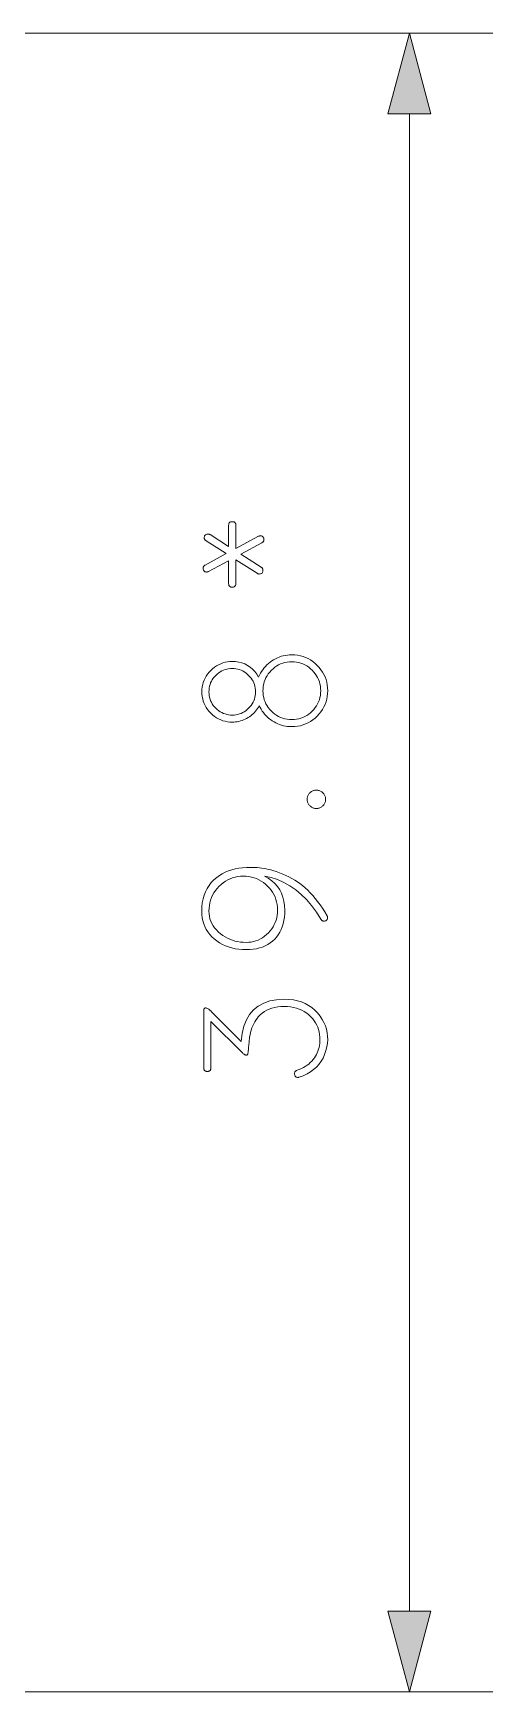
# Model space of a CAD drawing. Extents: x 0 to 297, y 0 to 210.
# Drawn here: x 196.21 to 207.23, y 72.86 to 112.66 of the extents above; entities that cross this region are included whole.
import ezdxf

# ---------------------------------------------------------------- set-up
doc = ezdxf.new("R2010")
doc.units = 0

msp = doc.modelspace()

# ---------------------------------------------------------------- linework, layer by layer
at = {"color": 1, "lineweight": 13}
for p, q in [((178.611, 112.658), (207.233, 112.658)), ((205.233, 74.795), (205.233, 110.726))]:
    msp.add_line(p, q, dxfattribs=at)
at = {"color": 1, "lineweight": 13, "ltscale": 0.450051}
msp.add_line((189.231, 72.863), (207.233, 72.863), dxfattribs=at)
at = {"color": 1, "lineweight": 13}
for points in [[(205.751, 110.726), (205.233, 112.658), (204.716, 110.726)], [(201.073, 100.851), (201.073, 100.292), (201.618, 100.587), (201.623, 100.589), (201.627, 100.591), (201.632, 100.593), (201.636, 100.595), (201.64, 100.597), (201.644, 100.598), (201.649, 100.599), (201.653, 100.599), (201.657, 100.6), (201.662, 100.6), (201.677, 100.599), (201.691, 100.596), (201.704, 100.591), (201.714, 100.585), (201.723, 100.576), (201.731, 100.565), (201.737, 100.553), (201.741, 100.539), (201.743, 100.523), (201.744, 100.505), (201.744, 100.495), (201.742, 100.486), (201.74, 100.478), (201.736, 100.47), (201.732, 100.462), (201.727, 100.455), (201.721, 100.448), (201.714, 100.442), (201.705, 100.436), (201.696, 100.431), (201.19, 100.158), (201.679, 99.847), (201.687, 99.841), (201.695, 99.835), (201.701, 99.829), (201.707, 99.823), (201.712, 99.816), (201.715, 99.809), (201.719, 99.802), (201.721, 99.794), (201.722, 99.786), (201.722, 99.777), (201.721, 99.759), (201.719, 99.743), (201.714, 99.729), (201.708, 99.716), (201.7, 99.706), (201.69, 99.697), (201.678, 99.691), (201.664, 99.686), (201.649, 99.683), (201.632, 99.682), (201.627, 99.682), (201.623, 99.683), (201.618, 99.684), (201.613, 99.685), (201.609, 99.686), (201.604, 99.688), (201.599, 99.69), (201.594, 99.693), (201.589, 99.696), (201.584, 99.699), (201.073, 100.024), (201.073, 99.453), (201.072, 99.436), (201.07, 99.421), (201.065, 99.408), (201.059, 99.397), (201.051, 99.388), (201.042, 99.38), (201.031, 99.374), (201.018, 99.369), (201.003, 99.367), (200.986, 99.366), (200.97, 99.367), (200.955, 99.369), (200.942, 99.374), (200.931, 99.38), (200.922, 99.388), (200.914, 99.397), (200.908, 99.408), (200.903, 99.421), (200.901, 99.436), (200.9, 99.453), (200.9, 100.002), (200.415, 99.743), (200.411, 99.74), (200.406, 99.738), (200.402, 99.736), (200.398, 99.734), (200.393, 99.733), (200.389, 99.732), (200.385, 99.731), (200.38, 99.73), (200.376, 99.73), (200.372, 99.73), (200.356, 99.731), (200.342, 99.733), (200.33, 99.738), (200.319, 99.745), (200.31, 99.753), (200.303, 99.764), (200.297, 99.776), (200.293, 99.791), (200.29, 99.807), (200.289, 99.825), (200.29, 99.834), (200.291, 99.843), (200.294, 99.851), (200.297, 99.859), (200.301, 99.867), (200.307, 99.874), (200.313, 99.881), (200.32, 99.887), (200.328, 99.893), (200.337, 99.898), (200.844, 100.171), (200.359, 100.479), (200.351, 100.484), (200.343, 100.49), (200.337, 100.496), (200.331, 100.502), (200.326, 100.509), (200.322, 100.516), (200.319, 100.523), (200.317, 100.531), (200.316, 100.539), (200.315, 100.548), (200.316, 100.565), (200.319, 100.581), (200.324, 100.594), (200.33, 100.606), (200.338, 100.616), (200.348, 100.624), (200.36, 100.631), (200.374, 100.635), (200.389, 100.638), (200.406, 100.639), (200.411, 100.639), (200.415, 100.638), (200.42, 100.638), (200.424, 100.637), (200.429, 100.635), (200.434, 100.634), (200.439, 100.632), (200.444, 100.63), (200.449, 100.628), (200.454, 100.626), (200.9, 100.344), (200.9, 100.851), (200.901, 100.867), (200.903, 100.882), (200.908, 100.895), (200.914, 100.906), (200.922, 100.916), (200.931, 100.924), (200.942, 100.93), (200.955, 100.934), (200.97, 100.937), (200.986, 100.937), (201.003, 100.937), (201.018, 100.934), (201.031, 100.93), (201.042, 100.924), (201.051, 100.916), (201.059, 100.906), (201.065, 100.895), (201.07, 100.882), (201.072, 100.867)], [(202.415, 97.743), (202.485, 97.741), (202.553, 97.733), (202.619, 97.721), (202.683, 97.703), (202.745, 97.68), (202.804, 97.652), (202.862, 97.619), (202.918, 97.581), (202.972, 97.538), (203.023, 97.49), (203.071, 97.439), (203.114, 97.385), (203.152, 97.329), (203.185, 97.271), (203.213, 97.212), (203.236, 97.15), (203.254, 97.086), (203.266, 97.02), (203.274, 96.952), (203.277, 96.882), (203.274, 96.812), (203.266, 96.744), (203.254, 96.678), (203.236, 96.614), (203.213, 96.552), (203.185, 96.493), (203.152, 96.435), (203.114, 96.379), (203.071, 96.325), (203.023, 96.274), (202.972, 96.226), (202.918, 96.183), (202.862, 96.145), (202.804, 96.112), (202.745, 96.084), (202.683, 96.061), (202.619, 96.043), (202.553, 96.031), (202.485, 96.023), (202.415, 96.021), (202.364, 96.022), (202.313, 96.026), (202.264, 96.033), (202.215, 96.043), (202.168, 96.055), (202.121, 96.07), (202.076, 96.088), (202.031, 96.109), (201.988, 96.133), (201.945, 96.159), (201.904, 96.188), (201.866, 96.218), (201.829, 96.25), (201.794, 96.284), (201.762, 96.319), (201.732, 96.356), (201.703, 96.395), (201.677, 96.436), (201.653, 96.479), (201.632, 96.523), (201.612, 96.488), (201.592, 96.454), (201.57, 96.422), (201.546, 96.392), (201.52, 96.363), (201.493, 96.335), (201.464, 96.308), (201.433, 96.283), (201.401, 96.259), (201.367, 96.237), (201.332, 96.216), (201.297, 96.198), (201.26, 96.182), (201.223, 96.168), (201.186, 96.156), (201.147, 96.146), (201.108, 96.138), (201.068, 96.133), (201.028, 96.13), (200.986, 96.129), (200.928, 96.131), (200.87, 96.137), (200.815, 96.148), (200.761, 96.163), (200.709, 96.182), (200.658, 96.206), (200.61, 96.234), (200.563, 96.266), (200.517, 96.302), (200.473, 96.343), (200.433, 96.387), (200.396, 96.432), (200.364, 96.479), (200.336, 96.528), (200.313, 96.578), (200.293, 96.631), (200.278, 96.684), (200.268, 96.74), (200.261, 96.797), (200.259, 96.856), (200.261, 96.915), (200.268, 96.972), (200.278, 97.028), (200.293, 97.081), (200.313, 97.134), (200.336, 97.184), (200.364, 97.233), (200.396, 97.28), (200.433, 97.325), (200.473, 97.369), (200.517, 97.41), (200.563, 97.446), (200.61, 97.478), (200.658, 97.506), (200.709, 97.53), (200.761, 97.549), (200.815, 97.564), (200.87, 97.575), (200.928, 97.581), (200.986, 97.583), (201.068, 97.58), (201.146, 97.568), (201.22, 97.549), (201.289, 97.523), (201.354, 97.489), (201.416, 97.448), (201.473, 97.399), (201.525, 97.342), (201.574, 97.278), (201.618, 97.207), (201.64, 97.254), (201.663, 97.3), (201.689, 97.344), (201.717, 97.385), (201.747, 97.425), (201.78, 97.463), (201.815, 97.499), (201.853, 97.534), (201.892, 97.566), (201.935, 97.596), (201.978, 97.624), (202.023, 97.649), (202.069, 97.671), (202.115, 97.69), (202.163, 97.707), (202.211, 97.72), (202.261, 97.73), (202.311, 97.738), (202.363, 97.742)], [(202.415, 97.575), (202.358, 97.573), (202.303, 97.567), (202.249, 97.556), (202.197, 97.542), (202.147, 97.524), (202.099, 97.501), (202.052, 97.475), (202.008, 97.444), (201.965, 97.41), (201.924, 97.371), (201.885, 97.33), (201.851, 97.286), (201.821, 97.242), (201.795, 97.195), (201.773, 97.147), (201.755, 97.097), (201.741, 97.046), (201.73, 96.993), (201.724, 96.938), (201.722, 96.882), (201.724, 96.826), (201.73, 96.771), (201.741, 96.718), (201.755, 96.667), (201.773, 96.617), (201.795, 96.569), (201.821, 96.522), (201.851, 96.478), (201.885, 96.434), (201.924, 96.393), (201.965, 96.354), (202.008, 96.32), (202.052, 96.289), (202.099, 96.263), (202.147, 96.24), (202.197, 96.222), (202.249, 96.208), (202.303, 96.197), (202.358, 96.191), (202.415, 96.189), (202.471, 96.191), (202.526, 96.197), (202.579, 96.208), (202.63, 96.222), (202.68, 96.24), (202.728, 96.263), (202.775, 96.289), (202.82, 96.32), (202.863, 96.354), (202.904, 96.393), (202.943, 96.434), (202.977, 96.478), (203.008, 96.522), (203.034, 96.569), (203.057, 96.617), (203.075, 96.667), (203.089, 96.718), (203.1, 96.771), (203.106, 96.826), (203.108, 96.882), (203.106, 96.938), (203.1, 96.993), (203.089, 97.046), (203.075, 97.097), (203.057, 97.147), (203.034, 97.195), (203.008, 97.242), (202.977, 97.286), (202.943, 97.33), (202.904, 97.371), (202.863, 97.41), (202.82, 97.444), (202.775, 97.475), (202.728, 97.501), (202.68, 97.524), (202.63, 97.542), (202.579, 97.556), (202.526, 97.567), (202.471, 97.573)], [(200.986, 97.414), (200.941, 97.413), (200.897, 97.408), (200.855, 97.4), (200.813, 97.388), (200.773, 97.373), (200.735, 97.355), (200.697, 97.334), (200.661, 97.309), (200.626, 97.281), (200.593, 97.25), (200.561, 97.216), (200.533, 97.182), (200.509, 97.145), (200.487, 97.108), (200.469, 97.069), (200.454, 97.029), (200.443, 96.988), (200.435, 96.945), (200.43, 96.901), (200.428, 96.856), (200.43, 96.811), (200.435, 96.767), (200.443, 96.724), (200.454, 96.683), (200.469, 96.643), (200.487, 96.604), (200.509, 96.567), (200.533, 96.53), (200.561, 96.496), (200.593, 96.462), (200.626, 96.431), (200.661, 96.403), (200.697, 96.378), (200.735, 96.357), (200.773, 96.339), (200.813, 96.324), (200.855, 96.312), (200.897, 96.304), (200.941, 96.299), (200.986, 96.298), (201.032, 96.299), (201.076, 96.304), (201.118, 96.312), (201.16, 96.324), (201.2, 96.339), (201.238, 96.357), (201.276, 96.378), (201.312, 96.403), (201.347, 96.431), (201.38, 96.462), (201.412, 96.496), (201.44, 96.53), (201.464, 96.567), (201.486, 96.604), (201.504, 96.643), (201.519, 96.683), (201.53, 96.724), (201.538, 96.767), (201.543, 96.811), (201.545, 96.856), (201.543, 96.901), (201.538, 96.945), (201.53, 96.988), (201.519, 97.029), (201.504, 97.069), (201.486, 97.108), (201.464, 97.145), (201.44, 97.182), (201.412, 97.216), (201.38, 97.25), (201.347, 97.281), (201.312, 97.309), (201.276, 97.334), (201.238, 97.355), (201.2, 97.373), (201.16, 97.388), (201.118, 97.4), (201.076, 97.408), (201.032, 97.413)], [(203.004, 94.497), (203.022, 94.496), (203.039, 94.494), (203.056, 94.491), (203.072, 94.486), (203.088, 94.48), (203.104, 94.473), (203.118, 94.465), (203.133, 94.455), (203.146, 94.444), (203.16, 94.432), (203.172, 94.419), (203.183, 94.405), (203.193, 94.39), (203.201, 94.376), (203.208, 94.36), (203.214, 94.345), (203.219, 94.328), (203.222, 94.311), (203.224, 94.294), (203.225, 94.276), (203.224, 94.258), (203.222, 94.241), (203.219, 94.224), (203.214, 94.207), (203.208, 94.192), (203.201, 94.176), (203.193, 94.161), (203.183, 94.147), (203.172, 94.133), (203.16, 94.12), (203.146, 94.108), (203.133, 94.097), (203.118, 94.087), (203.104, 94.079), (203.088, 94.071), (203.072, 94.066), (203.056, 94.061), (203.039, 94.058), (203.022, 94.056), (203.004, 94.055), (202.986, 94.056), (202.968, 94.058), (202.952, 94.061), (202.935, 94.066), (202.919, 94.071), (202.904, 94.079), (202.889, 94.087), (202.875, 94.097), (202.861, 94.108), (202.848, 94.12), (202.836, 94.133), (202.825, 94.147), (202.815, 94.161), (202.806, 94.176), (202.799, 94.192), (202.793, 94.207), (202.789, 94.224), (202.786, 94.241), (202.784, 94.258), (202.783, 94.276), (202.784, 94.294), (202.786, 94.311), (202.789, 94.328), (202.793, 94.345), (202.799, 94.36), (202.806, 94.376), (202.815, 94.39), (202.825, 94.405), (202.836, 94.419), (202.848, 94.432), (202.861, 94.444), (202.875, 94.455), (202.889, 94.465), (202.904, 94.473), (202.919, 94.48), (202.935, 94.486), (202.952, 94.491), (202.968, 94.494), (202.986, 94.496)], [(201.96, 92.566), (202.042, 92.541), (202.122, 92.513), (202.199, 92.483), (202.274, 92.45), (202.346, 92.416), (202.416, 92.378), (202.483, 92.339), (202.548, 92.297), (202.61, 92.253), (202.67, 92.207), (202.733, 92.153), (202.795, 92.096), (202.856, 92.034), (202.916, 91.968), (202.976, 91.898), (203.034, 91.824), (203.092, 91.745), (203.148, 91.662), (203.204, 91.575), (203.259, 91.484), (203.262, 91.479), (203.264, 91.475), (203.266, 91.471), (203.268, 91.466), (203.269, 91.462), (203.27, 91.458), (203.271, 91.453), (203.272, 91.449), (203.272, 91.445), (203.272, 91.44), (203.271, 91.424), (203.269, 91.409), (203.264, 91.396), (203.258, 91.385), (203.249, 91.376), (203.239, 91.368), (203.228, 91.362), (203.214, 91.357), (203.199, 91.355), (203.181, 91.354), (203.173, 91.354), (203.165, 91.356), (203.157, 91.358), (203.149, 91.361), (203.142, 91.365), (203.136, 91.369), (203.129, 91.375), (203.123, 91.382), (203.117, 91.389), (203.112, 91.397), (203.003, 91.57), (202.887, 91.727), (202.766, 91.869), (202.64, 91.996), (202.507, 92.107), (202.369, 92.203), (202.224, 92.284), (202.074, 92.35), (201.919, 92.401), (201.757, 92.436), (201.85, 92.383), (201.933, 92.323), (202.007, 92.257), (202.07, 92.185), (202.124, 92.106), (202.168, 92.021), (202.202, 91.93), (202.227, 91.832), (202.241, 91.728), (202.246, 91.618), (202.244, 91.53), (202.237, 91.446), (202.224, 91.366), (202.207, 91.29), (202.186, 91.218), (202.159, 91.15), (202.127, 91.086), (202.091, 91.026), (202.05, 90.971), (202.004, 90.919), (201.953, 90.872), (201.899, 90.829), (201.84, 90.792), (201.778, 90.759), (201.712, 90.732), (201.641, 90.71), (201.567, 90.692), (201.488, 90.68), (201.406, 90.672), (201.32, 90.67), (201.229, 90.672), (201.141, 90.68), (201.056, 90.693), (200.975, 90.711), (200.897, 90.734), (200.822, 90.762), (200.751, 90.795), (200.683, 90.833), (200.618, 90.877), (200.556, 90.925), (200.499, 90.978), (200.447, 91.034), (200.402, 91.093), (200.363, 91.155), (200.33, 91.221), (200.303, 91.289), (200.282, 91.361), (200.267, 91.436), (200.258, 91.515), (200.255, 91.596), (200.258, 91.699), (200.269, 91.796), (200.287, 91.889), (200.312, 91.977), (200.345, 92.059), (200.384, 92.138), (200.431, 92.211), (200.485, 92.279), (200.546, 92.343), (200.614, 92.401), (200.679, 92.448), (200.748, 92.489), (200.82, 92.525), (200.895, 92.557), (200.975, 92.583), (201.057, 92.605), (201.144, 92.622), (201.233, 92.634), (201.327, 92.641), (201.424, 92.644), (201.478, 92.643), (201.532, 92.641), (201.587, 92.637), (201.641, 92.631), (201.694, 92.624), (201.748, 92.616), (201.801, 92.606), (201.855, 92.594), (201.908, 92.581)], [(201.251, 92.432), (201.183, 92.429), (201.118, 92.422), (201.055, 92.41), (200.993, 92.393), (200.934, 92.371), (200.877, 92.344), (200.822, 92.312), (200.768, 92.275), (200.717, 92.234), (200.668, 92.187), (200.623, 92.137), (200.582, 92.085), (200.546, 92.031), (200.515, 91.975), (200.488, 91.917), (200.466, 91.857), (200.45, 91.795), (200.438, 91.731), (200.43, 91.665), (200.428, 91.596), (200.431, 91.532), (200.439, 91.469), (200.453, 91.409), (200.472, 91.351), (200.497, 91.295), (200.528, 91.242), (200.564, 91.191), (200.605, 91.142), (200.652, 91.095), (200.705, 91.051), (200.758, 91.011), (200.813, 90.976), (200.87, 90.945), (200.928, 90.918), (200.989, 90.895), (201.051, 90.876), (201.115, 90.862), (201.182, 90.851), (201.25, 90.845), (201.32, 90.843), (201.381, 90.845), (201.441, 90.852), (201.499, 90.864), (201.555, 90.88), (201.609, 90.9), (201.661, 90.926), (201.712, 90.955), (201.76, 90.99), (201.807, 91.029), (201.852, 91.072), (201.894, 91.119), (201.932, 91.168), (201.965, 91.218), (201.994, 91.27), (202.018, 91.324), (202.038, 91.379), (202.053, 91.436), (202.064, 91.495), (202.071, 91.556), (202.073, 91.618), (202.071, 91.685), (202.063, 91.75), (202.051, 91.814), (202.035, 91.875), (202.013, 91.933), (201.987, 91.99), (201.955, 92.045), (201.919, 92.097), (201.878, 92.148), (201.833, 92.196), (201.784, 92.241), (201.733, 92.281), (201.679, 92.316), (201.624, 92.347), (201.567, 92.373), (201.508, 92.394), (201.447, 92.411), (201.383, 92.422), (201.318, 92.429)], [(202.233, 89.479), (202.345, 89.475), (202.451, 89.463), (202.551, 89.443), (202.645, 89.414), (202.734, 89.378), (202.818, 89.333), (202.895, 89.28), (202.967, 89.219), (203.034, 89.15), (203.095, 89.072), (203.144, 88.996), (203.186, 88.919), (203.22, 88.84), (203.246, 88.759), (203.264, 88.677), (203.273, 88.594), (203.275, 88.509), (203.269, 88.423), (203.255, 88.335), (203.233, 88.246), (203.202, 88.154), (203.163, 88.069), (203.117, 87.99), (203.064, 87.917), (203.004, 87.851), (202.936, 87.79), (202.861, 87.736), (202.779, 87.687), (202.689, 87.645), (202.593, 87.609), (202.589, 87.608), (202.586, 87.608), (202.583, 87.607), (202.579, 87.607), (202.576, 87.606), (202.573, 87.606), (202.57, 87.605), (202.568, 87.605), (202.565, 87.605), (202.562, 87.605), (202.547, 87.606), (202.533, 87.609), (202.52, 87.613), (202.51, 87.619), (202.501, 87.628), (202.493, 87.638), (202.487, 87.649), (202.483, 87.663), (202.481, 87.679), (202.48, 87.696), (202.481, 87.707), (202.482, 87.717), (202.485, 87.727), (202.49, 87.735), (202.495, 87.743), (202.502, 87.751), (202.51, 87.758), (202.519, 87.764), (202.529, 87.769), (202.541, 87.774), (202.593, 87.793), (202.643, 87.815), (202.691, 87.839), (202.736, 87.865), (202.779, 87.894), (202.819, 87.925), (202.857, 87.958), (202.892, 87.994), (202.926, 88.032), (202.956, 88.072), (202.982, 88.112), (203.004, 88.152), (203.025, 88.194), (203.042, 88.236), (203.057, 88.279), (203.069, 88.323), (203.078, 88.369), (203.085, 88.415), (203.089, 88.462), (203.09, 88.51), (203.088, 88.573), (203.082, 88.634), (203.071, 88.694), (203.056, 88.751), (203.036, 88.807), (203.012, 88.861), (202.984, 88.914), (202.952, 88.964), (202.915, 89.013), (202.874, 89.059), (202.824, 89.106), (202.771, 89.148), (202.714, 89.185), (202.655, 89.217), (202.593, 89.245), (202.527, 89.267), (202.458, 89.284), (202.386, 89.296), (202.311, 89.304), (202.233, 89.306), (202.154, 89.304), (202.078, 89.296), (202.006, 89.284), (201.938, 89.266), (201.874, 89.243), (201.813, 89.216), (201.757, 89.183), (201.704, 89.146), (201.655, 89.103), (201.61, 89.055), (201.58, 89.018), (201.552, 88.977), (201.526, 88.935), (201.502, 88.89), (201.48, 88.842), (201.46, 88.792), (201.443, 88.739), (201.427, 88.684), (201.413, 88.626), (201.402, 88.566), (201.399, 88.533), (201.395, 88.5), (201.392, 88.467), (201.389, 88.434), (201.386, 88.401), (201.383, 88.369), (201.38, 88.336), (201.377, 88.303), (201.374, 88.27), (201.372, 88.237), (201.37, 88.218), (201.367, 88.201), (201.364, 88.186), (201.361, 88.173), (201.357, 88.162), (201.352, 88.153), (201.347, 88.146), (201.341, 88.141), (201.335, 88.138), (201.328, 88.137), (201.32, 88.138), (201.311, 88.14), (201.301, 88.142), (201.292, 88.146), (201.282, 88.151), (201.272, 88.158), (201.261, 88.165), (201.251, 88.173), (201.24, 88.183), (201.229, 88.194), (200.476, 88.947), (200.476, 87.834), (200.475, 87.818), (200.472, 87.803), (200.468, 87.79), (200.462, 87.779), (200.454, 87.769), (200.444, 87.762), (200.433, 87.756), (200.42, 87.751), (200.406, 87.749), (200.389, 87.748), (200.373, 87.749), (200.358, 87.751), (200.345, 87.756), (200.334, 87.762), (200.324, 87.769), (200.316, 87.779), (200.31, 87.79), (200.306, 87.803), (200.303, 87.818), (200.302, 87.834), (200.302, 89.181), (200.303, 89.198), (200.304, 89.213), (200.306, 89.227), (200.309, 89.239), (200.313, 89.249), (200.318, 89.257), (200.324, 89.263), (200.33, 89.268), (200.338, 89.271), (200.346, 89.272), (200.357, 89.271), (200.368, 89.268), (200.38, 89.263), (200.394, 89.257), (200.407, 89.249), (200.422, 89.239), (200.438, 89.227), (200.454, 89.213), (200.471, 89.198), (200.489, 89.181), (201.199, 88.466), (201.224, 88.659), (201.266, 88.831), (201.326, 88.983), (201.404, 89.115), (201.498, 89.226), (201.611, 89.317), (201.74, 89.388), (201.887, 89.439), (202.051, 89.469)], [(204.716, 74.795), (205.233, 72.863), (205.751, 74.795)]]:
    msp.add_lwpolyline(points, close=True, dxfattribs=at)
for points in [[(205.751, 110.726), (205.233, 112.658), (205.751, 110.726), (204.716, 110.726)], [(204.716, 74.795), (205.233, 72.863), (204.716, 74.795), (205.751, 74.795)]]:
    msp.add_solid(points, dxfattribs=at)

doc.saveas('drawing.dxf')
